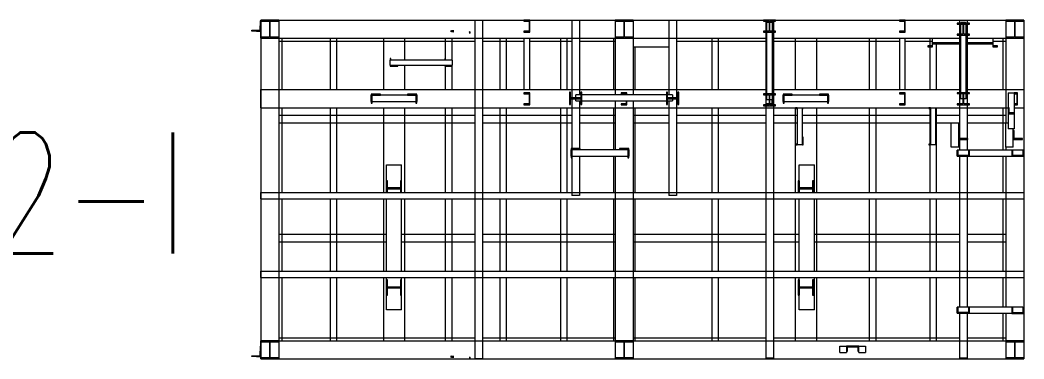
# Model space of a CAD drawing. Header units: inches. Extents: x -430764 to 256483, y 7374 to 217374.
# Drawn here: x -252881 to -244595, y 110328 to 113128 of the extents above; entities that cross this region are included whole.
import ezdxf
from ezdxf.enums import TextEntityAlignment as Align

# ---------------------------------------------------------------- set-up
doc = ezdxf.new("R2010")
doc.units = ezdxf.units.IN
doc.header["$MEASUREMENT"] = 0
doc.layers.add('CABLETRAYLAYOUT-EMBED 2_DWG$0$DwgTemplate', color=7, linetype='Continuous', lineweight=9)
doc.layers.add('Labels', color=7, linetype='Continuous', lineweight=5)
doc.styles.add('HZTXT', font='simplexs.shx', dxfattribs={"width": 0.7, "bigfont": 'hztxt.shx'})

msp = doc.modelspace()

# ---------------------------------------------------------------- linework, layer by layer
at = {"layer": 'CABLETRAYLAYOUT-EMBED 2_DWG$0$DwgTemplate', "color": 252, "linetype": 'Continuous'}
for p, q in [((-250900.16207, 113043.73909), (-250896.63418, 113122.38604)), ((-250894.8593, 113122.38179), (-250896.63418, 113122.38604)), ((-250894.8593, 113128.26394), (-250744.8593, 113128.26394)), ((-250894.8593, 113128.26394), (-250894.8593, 110328.26394)), ((-250744.8593, 113128.26392), (-250894.8593, 113128.26392)), ((-250894.8593, 113128.26392), (-250894.8593, 113118.26392)), ((-250894.8593, 112978.26392), (-250894.8593, 113128.26392)), ((-250894.8593, 113128.26392), (-246744.8593, 113128.26392)), ((-250894.8593, 113118.26392), (-250823.3593, 113118.26392)), ((-250823.3593, 113118.26392), (-250823.3593, 112988.26392)), ((-250816.3593, 112988.26392), (-250816.3593, 113118.26392)), ((-250816.3593, 113118.26392), (-250744.8593, 113118.26392)), ((-250744.8593, 113128.26394), (-250744.8593, 110328.26394)), ((-250744.8593, 113118.26392), (-250744.8593, 113128.26392)), ((-249126.3593, 113128.26392), (-249063.3593, 113128.26392)), ((-249126.3593, 113128.26392), (-249126.3593, 110328.26392)), ((-249063.3593, 113128.26392), (-249063.3593, 110328.26392)), ((-248674.7933, 113128.26392), (-248722.7933, 113128.26392)), ((-248722.7933, 113128.26392), (-248722.7933, 113119.76392)), ((-248722.7933, 113119.76392), (-248680.0933, 113119.76392)), ((-248680.0933, 113119.76392), (-248680.0933, 113036.76392)), ((-248674.7933, 113028.26392), (-248674.7933, 113128.26392)), ((-248326.3593, 113128.26392), (-248326.3593, 112484.48092)), ((-248326.3593, 113128.26392), (-248263.3593, 113128.26392)), ((-248263.3593, 113128.26392), (-248263.3593, 112509.41492)), ((-247819.8593, 113128.26392), (-247969.8593, 113128.26392)), ((-247969.8593, 113128.26392), (-247969.8593, 113118.26392)), ((-247969.8593, 113128.26392), (-247819.8593, 113128.26392)), ((-247969.8593, 113128.26392), (-247969.8593, 112509.41492)), ((-247969.8593, 113118.26392), (-247898.3593, 113118.26392)), ((-247898.3593, 113118.26392), (-247898.3593, 112988.26392)), ((-247891.3593, 113118.26392), (-247819.8593, 113118.26392)), ((-247891.3593, 112988.26392), (-247891.3593, 113118.26392)), ((-247819.8593, 113118.26392), (-247819.8593, 113128.26392)), ((-247819.8593, 113128.26392), (-247819.8593, 112509.41492)), ((-247526.3593, 113128.26392), (-247463.3593, 113128.26392)), ((-247526.3593, 113128.26392), (-247526.3593, 112509.41492)), ((-247463.3593, 113128.26392), (-247463.3593, 112484.48092)), ((-246644.8593, 113128.26392), (-246744.8593, 113128.26392)), ((-246744.8593, 113128.26392), (-246744.8593, 113120.26392)), ((-246744.8593, 113120.26392), (-246697.8593, 113120.26392)), ((-246726.3593, 113120.26392), (-246726.3593, 113036.26392)), ((-246718.8593, 113120.26392), (-246718.8593, 113119.76392)), ((-246718.8593, 113119.76392), (-246697.8593, 113119.76392)), ((-246718.8593, 113111.61392), (-246718.8593, 112469.66702)), ((-246718.8593, 113111.61392), (-246670.8593, 113111.61392)), ((-246697.8593, 113120.26392), (-246697.8593, 113036.26392)), ((-246691.8593, 113036.26392), (-246691.8593, 113120.26392)), ((-246691.8593, 113120.26392), (-246644.8593, 113120.26392)), ((-246691.8593, 113119.76392), (-246676.1593, 113119.76392)), ((-246676.1593, 113119.76392), (-246676.1593, 113111.61392)), ((-246670.8593, 113111.61392), (-246670.8593, 113120.26392)), ((-246670.8593, 112469.66702), (-246670.8593, 113111.61392)), ((-246663.3593, 113120.26392), (-246663.3593, 113036.26392)), ((-246644.8593, 113128.26392), (-244594.8593, 113128.26392)), ((-246644.8593, 113120.26392), (-246644.8593, 113128.26392)), ((-245622.7933, 113128.26392), (-245622.7933, 113119.76392)), ((-245574.7933, 113128.26392), (-245622.7933, 113128.26392)), ((-245622.7933, 113119.76392), (-245580.0933, 113119.76392)), ((-245580.0933, 113119.76392), (-245580.0933, 113036.76392)), ((-245574.7933, 113028.26392), (-245574.7933, 113128.26392)), ((-245126.3593, 113128.26392), (-245063.3593, 113128.26392)), ((-245126.3593, 113128.26392), (-245126.3593, 113103.26392)), ((-245113.9093, 113111.61392), (-245075.8093, 113111.61392)), ((-245113.9093, 113111.61392), (-245113.9093, 113103.26392)), ((-245075.8093, 113103.26392), (-245075.8093, 113111.61392)), ((-245063.3593, 113128.26392), (-245063.3593, 113103.26392)), ((-244594.8593, 113128.26392), (-244744.8593, 113128.26392)), ((-244744.8593, 113128.26392), (-244744.8593, 113118.26392)), ((-244744.8593, 113128.26392), (-244594.8593, 113128.26392)), ((-244744.8593, 113128.26392), (-244744.8593, 112278.26392)), ((-244744.8593, 113118.26392), (-244673.3593, 113118.26392)), ((-244673.3593, 113118.26392), (-244673.3593, 112988.26392)), ((-244666.3593, 113118.26392), (-244594.8593, 113118.26392)), ((-244666.3593, 112988.26392), (-244666.3593, 113118.26392)), ((-244594.8593, 113118.26392), (-244594.8593, 113128.26392)), ((-244594.8593, 113128.26392), (-244594.8593, 112978.26392)), ((-244594.8593, 113128.26392), (-244594.8593, 110328.26392)), ((-250969.51245, 113036.91436), (-250969.19889, 113043.90451)), ((-250894.8593, 113036.73548), (-250969.51245, 113036.91436)), ((-250894.8593, 113032.14154), (-250969.51245, 113036.91436)), ((-250969.19889, 113043.90451), (-250894.8593, 113043.72638)), ((-249319.51245, 113032.96074), (-249327.51565, 113032.97992)), ((-249327.06877, 113039.96974), (-249319.19889, 113039.95088)), ((-249319.19889, 113039.95088), (-249319.51245, 113032.96074)), ((-249319.51245, 113032.96074), (-249301.6981, 113031.82181)), ((-249301.68131, 113038.83093), (-249319.19889, 113039.95088)), ((-249165.71259, 113029.27511), (-249175.37901, 113029.9991)), ((-249166.1148, 113022.29015), (-249165.71259, 113029.27511)), ((-249165.71259, 113029.27511), (-249162.80594, 113029.27511)), ((-248722.7933, 113036.76392), (-248722.7933, 113028.26392)), ((-248680.0933, 113036.76392), (-248722.7933, 113036.76392)), ((-248722.7933, 113028.26392), (-248674.7933, 113028.26392)), ((-246744.8593, 113036.26392), (-246744.8593, 113028.26392)), ((-246697.8593, 113036.26392), (-246744.8593, 113036.26392)), ((-246744.8593, 113028.26392), (-246644.8593, 113028.26392)), ((-246726.3593, 113028.26392), (-246726.3593, 112519.66702)), ((-246644.8593, 113036.26392), (-246691.8593, 113036.26392)), ((-246663.3593, 113028.26392), (-246663.3593, 112519.66702)), ((-246644.8593, 113028.26392), (-246644.8593, 113036.26392)), ((-245580.0933, 113036.76392), (-245622.7933, 113036.76392)), ((-245622.7933, 113036.76392), (-245622.7933, 113028.26392)), ((-245622.7933, 113028.26392), (-245574.7933, 113028.26392)), ((-245144.8593, 113103.26392), (-245144.8593, 113095.26392)), ((-245044.8593, 113103.26392), (-245144.8593, 113103.26392)), ((-245144.8593, 113095.26392), (-245097.8593, 113095.26392)), ((-245126.3593, 113095.26392), (-245126.3593, 113011.26392)), ((-245118.8593, 113103.26392), (-245118.8593, 112478.26392)), ((-245118.8593, 113103.26392), (-245070.8593, 113103.26392)), ((-245097.8593, 113095.26392), (-245097.8593, 113011.26392)), ((-245091.8593, 113095.26392), (-245044.8593, 113095.26392)), ((-245091.8593, 113011.26392), (-245091.8593, 113095.26392)), ((-245070.8593, 112478.26392), (-245070.8593, 113103.26392)), ((-245063.3593, 113095.26392), (-245063.3593, 113011.26392)), ((-245044.8593, 113095.26392), (-245044.8593, 113103.26392)), ((-250823.3593, 112988.26392), (-250894.8593, 112988.26392)), ((-250894.8593, 112988.26392), (-250894.8593, 112978.26392)), ((-250894.8593, 112978.26392), (-250744.8593, 112978.26392)), ((-250894.8593, 112978.26392), (-246718.8593, 112978.26392)), ((-250744.8593, 112988.26392), (-250816.3593, 112988.26392)), ((-250744.8593, 112978.26392), (-250744.8593, 112988.26392)), ((-250744.8593, 112953.26392), (-249126.3593, 112953.26392)), ((-250719.8593, 112978.26392), (-250719.8593, 112553.26392)), ((-250321.3593, 112978.26392), (-250321.3593, 112553.26392)), ((-250268.3593, 112978.26392), (-250268.3593, 112553.26392)), ((-249882.3593, 112978.26392), (-249882.3593, 112553.26392)), ((-249707.3593, 112978.26392), (-249707.3593, 112797.26392)), ((-249371.3593, 112978.26392), (-249371.3593, 112809.76392)), ((-249318.3593, 112978.26392), (-249318.3593, 112797.26392)), ((-249175.37901, 113022.98402), (-249166.1148, 113022.29015)), ((-249163.3291, 113022.29015), (-249166.1148, 113022.29015)), ((-249063.3593, 112953.26392), (-248722.7933, 112953.26392)), ((-248921.3593, 112978.26392), (-248921.3593, 112553.26392)), ((-248868.3593, 112978.26392), (-248868.3593, 112553.26392)), ((-248722.7933, 112978.26392), (-248722.7933, 112553.26392)), ((-248674.7933, 112553.26392), (-248674.7933, 112978.26392)), ((-248674.7933, 112953.26392), (-248326.3593, 112953.26392)), ((-248421.3593, 112978.26392), (-248421.3593, 112553.26392)), ((-248368.3593, 112978.26392), (-248368.3593, 112553.26392)), ((-248263.3593, 112953.26392), (-247969.8593, 112953.26392)), ((-247982.3593, 112978.26392), (-247982.3593, 112553.26392)), ((-247969.8593, 112988.26392), (-247969.8593, 112978.26392)), ((-247898.3593, 112988.26392), (-247969.8593, 112988.26392)), ((-247969.8593, 112978.26392), (-247819.8593, 112978.26392)), ((-247819.8593, 112988.26392), (-247891.3593, 112988.26392)), ((-247819.8593, 112978.26392), (-247819.8593, 112988.26392)), ((-247463.3593, 112953.26392), (-246726.3593, 112953.26392)), ((-247171.3593, 112978.26392), (-247171.3593, 112553.26392)), ((-247118.3593, 112978.26392), (-247118.3593, 112553.26392)), ((-246670.8593, 112978.26392), (-245118.8593, 112978.26392)), ((-246663.3593, 112953.26392), (-245622.7933, 112953.26392)), ((-246482.3593, 112978.26392), (-246482.3593, 112553.26392)), ((-246307.3593, 112978.26392), (-246307.3593, 112553.26392)), ((-245871.3593, 112978.26392), (-245871.3593, 112553.26392)), ((-245818.3593, 112978.26392), (-245818.3593, 112553.26392)), ((-245622.7933, 112978.26392), (-245622.7933, 112553.26392)), ((-245574.7933, 112553.26392), (-245574.7933, 112978.26392)), ((-245574.7933, 112953.26392), (-245351.94518, 112953.26392)), ((-245371.3593, 112978.26392), (-245371.3593, 112915.65032)), ((-245351.94518, 112978.26392), (-245351.94518, 112915.65032)), ((-245348.77018, 112908.13192), (-245348.77018, 112978.26392)), ((-245097.8593, 113011.26392), (-245144.8593, 113011.26392)), ((-245144.8593, 113011.26392), (-245144.8593, 113003.26392)), ((-245144.8593, 113003.26392), (-245044.8593, 113003.26392)), ((-245126.3593, 113003.26392), (-245126.3593, 112528.26392)), ((-245044.8593, 113011.26392), (-245091.8593, 113011.26392)), ((-245070.8593, 112978.26392), (-244594.8593, 112978.26392)), ((-245063.3593, 113003.26392), (-245063.3593, 112528.26392)), ((-245044.8593, 113003.26392), (-245044.8593, 113011.26392)), ((-244852.55297, 112978.26392), (-244852.55297, 112908.13192)), ((-244849.37797, 112915.65032), (-244849.37797, 112978.26392)), ((-244849.37797, 112953.26392), (-244744.8593, 112953.26392)), ((-244769.8593, 112978.26392), (-244769.8593, 112553.26392)), ((-244673.3593, 112988.26392), (-244744.8593, 112988.26392)), ((-244744.8593, 112988.26392), (-244744.8593, 112978.26392)), ((-244744.8593, 112978.26392), (-244594.8593, 112978.26392)), ((-244594.8593, 112988.26392), (-244666.3593, 112988.26392)), ((-244594.8593, 112978.26392), (-244594.8593, 112988.26392)), ((-247526.3593, 112903.26392), (-247819.8593, 112903.26392)), ((-247807.3593, 112903.26392), (-247807.3593, 112553.26392)), ((-245388.90218, 112915.65032), (-245388.90218, 112908.13192)), ((-245351.94518, 112915.65032), (-245388.90218, 112915.65032)), ((-245388.90218, 112908.13192), (-245348.77018, 112908.13192)), ((-245371.3593, 112908.13192), (-245371.3593, 112553.26392)), ((-245126.3593, 112939.59992), (-245348.77018, 112939.59992)), ((-245126.3593, 112928.93192), (-245348.77018, 112928.93192)), ((-245318.3593, 112928.93192), (-245318.3593, 112553.26392)), ((-244852.55297, 112939.59992), (-245063.3593, 112939.59992)), ((-244852.55297, 112928.93192), (-245063.3593, 112928.93192)), ((-244852.55297, 112908.13192), (-244812.42097, 112908.13192)), ((-244812.42097, 112915.65032), (-244849.37797, 112915.65032)), ((-244812.42097, 112908.13192), (-244812.42097, 112915.65032)), ((-249820.3593, 112810.23546), (-249826.3593, 112810.23546)), ((-249826.3593, 112810.23546), (-249826.3593, 112797.26392)), ((-249826.3593, 112754.26392), (-249826.3593, 112797.26392)), ((-249313.3593, 112797.26392), (-249826.3593, 112797.26392)), ((-249820.3593, 112797.26392), (-249820.3593, 112810.23546)), ((-249370.3593, 112809.76392), (-249376.3593, 112809.76392)), ((-249376.3593, 112809.76392), (-249376.3593, 112797.26392)), ((-249370.3593, 112797.26392), (-249370.3593, 112809.76392)), ((-249313.3593, 112797.26392), (-249313.3593, 112754.26392)), ((-249826.3593, 112754.26392), (-249313.3593, 112754.26392)), ((-249826.3593, 112754.26392), (-249826.3593, 112747.23546)), ((-249826.3593, 112747.23546), (-249763.3593, 112747.23546)), ((-249820.3593, 112753.23546), (-249820.3593, 112754.26392)), ((-249763.3593, 112753.23546), (-249820.3593, 112753.23546)), ((-249763.3593, 112747.23546), (-249763.3593, 112753.23546)), ((-249707.3593, 112754.26392), (-249707.3593, 112553.26392)), ((-249376.3593, 112754.26392), (-249376.3593, 112746.76392)), ((-249376.3593, 112746.76392), (-249313.3593, 112746.76392)), ((-249371.3593, 112746.76392), (-249371.3593, 112553.26392)), ((-249370.3593, 112752.76392), (-249370.3593, 112754.26392)), ((-249313.3593, 112752.76392), (-249370.3593, 112752.76392)), ((-249318.3593, 112754.26392), (-249318.3593, 112752.76392)), ((-249318.3593, 112746.76392), (-249318.3593, 112553.26392)), ((-249313.3593, 112746.76392), (-249313.3593, 112752.76392)), ((-250894.8593, 112553.26392), (-246718.8593, 112553.26392)), ((-250894.8593, 112403.26392), (-250894.8593, 112553.26392)), ((-248336.8593, 112531.48092), (-248344.8593, 112531.48092)), ((-248344.8593, 112531.48092), (-248344.8593, 112431.48092)), ((-248336.8593, 112484.48092), (-248336.8593, 112531.48092)), ((-248252.8593, 112531.48092), (-248252.8593, 112484.48092)), ((-248244.8593, 112531.48092), (-248252.8593, 112531.48092)), ((-248244.8593, 112431.48092), (-248244.8593, 112531.48092)), ((-247536.8593, 112531.48092), (-247544.8593, 112531.48092)), ((-247544.8593, 112531.48092), (-247544.8593, 112431.48092)), ((-247536.8593, 112484.48092), (-247536.8593, 112531.48092)), ((-247452.8593, 112531.48092), (-247452.8593, 112484.48092)), ((-247444.8593, 112531.48092), (-247452.8593, 112531.48092)), ((-247444.8593, 112431.48092), (-247444.8593, 112531.48092)), ((-246670.8593, 112553.26392), (-245118.8593, 112553.26392)), ((-245070.8593, 112553.26392), (-244594.8593, 112553.26392)), ((-244594.8593, 112553.26392), (-244594.8593, 112403.26392)), ((-249982.3593, 112515.76392), (-249982.3593, 112440.76392)), ((-249907.3593, 112515.76392), (-249982.3593, 112515.76392)), ((-249607.3593, 112507.26392), (-249982.3593, 112507.26392)), ((-249982.3593, 112454.26392), (-249982.3593, 112507.26392)), ((-249982.3593, 112454.26392), (-249607.3593, 112454.26392)), ((-249974.3593, 112507.76392), (-249907.3593, 112507.76392)), ((-249974.3593, 112440.76392), (-249974.3593, 112507.76392)), ((-249907.3593, 112507.76392), (-249907.3593, 112515.76392)), ((-249682.3593, 112515.76392), (-249682.3593, 112507.76392)), ((-249607.3593, 112515.76392), (-249682.3593, 112515.76392)), ((-249682.3593, 112507.76392), (-249615.3593, 112507.76392)), ((-249615.3593, 112507.76392), (-249615.3593, 112440.76392)), ((-249607.3593, 112440.76392), (-249607.3593, 112515.76392)), ((-249607.3593, 112507.26392), (-249607.3593, 112454.26392)), ((-248722.7933, 112527.46392), (-248722.7933, 112518.96392)), ((-248674.7933, 112527.46392), (-248722.7933, 112527.46392)), ((-248722.7933, 112518.96392), (-248680.0933, 112518.96392)), ((-248680.0933, 112518.96392), (-248680.0933, 112435.96392)), ((-248674.7933, 112427.46392), (-248674.7933, 112527.46392)), ((-248252.8593, 112484.48092), (-248336.8593, 112484.48092)), ((-248336.8593, 112431.48092), (-248336.8593, 112478.48092)), ((-248336.8593, 112478.48092), (-248252.8593, 112478.48092)), ((-248326.3593, 112478.48092), (-248326.3593, 112065.76392)), ((-247494.8593, 112509.41492), (-248294.8593, 112509.41492)), ((-248294.8593, 112461.41492), (-248294.8593, 112509.41492)), ((-248294.8593, 112461.41492), (-247494.8593, 112461.41492)), ((-248263.3593, 112461.41492), (-248263.3593, 112065.76392)), ((-248252.8593, 112478.48092), (-248252.8593, 112431.48092)), ((-247969.8593, 112461.41492), (-247969.8593, 112057.26392)), ((-247872.5483, 112527.46392), (-247920.5483, 112527.46392)), ((-247920.5483, 112527.46392), (-247920.5483, 112518.96392)), ((-247920.5483, 112518.96392), (-247877.8483, 112518.96392)), ((-247877.8483, 112518.96392), (-247877.8483, 112509.41492)), ((-247877.8483, 112461.41492), (-247877.8483, 112435.96392)), ((-247872.5483, 112509.41492), (-247872.5483, 112527.46392)), ((-247872.5483, 112427.46392), (-247872.5483, 112461.41492)), ((-247819.8593, 112461.41492), (-247819.8593, 110328.26392)), ((-247452.8593, 112484.48092), (-247536.8593, 112484.48092)), ((-247536.8593, 112478.48092), (-247452.8593, 112478.48092)), ((-247536.8593, 112431.48092), (-247536.8593, 112478.48092)), ((-247526.3593, 112461.41492), (-247526.3593, 111678.26392)), ((-247494.8593, 112509.41492), (-247494.8593, 112461.41492)), ((-247463.3593, 112478.48092), (-247463.3593, 111678.26392)), ((-247452.8593, 112478.48092), (-247452.8593, 112431.48092)), ((-246644.8593, 112519.66702), (-246744.8593, 112519.66702)), ((-246744.8593, 112519.66702), (-246744.8593, 112511.66702)), ((-246744.8593, 112511.66702), (-246697.8593, 112511.66702)), ((-246726.3593, 112511.66702), (-246726.3593, 112427.66702)), ((-246670.8593, 112469.66702), (-246718.8593, 112469.66702)), ((-246697.8593, 112511.66702), (-246697.8593, 112427.66702)), ((-246691.8593, 112511.66702), (-246644.8593, 112511.66702)), ((-246691.8593, 112427.66702), (-246691.8593, 112511.66702)), ((-246676.1593, 112469.66702), (-246676.1593, 112435.96392)), ((-246670.8593, 112427.66702), (-246670.8593, 112469.66702)), ((-246663.3593, 112511.66702), (-246663.3593, 112427.66702)), ((-246644.8593, 112511.66702), (-246644.8593, 112519.66702)), ((-246582.3593, 112515.76392), (-246582.3593, 112440.76392)), ((-246507.3593, 112515.76392), (-246582.3593, 112515.76392)), ((-246582.3593, 112454.26392), (-246582.3593, 112507.26392)), ((-246207.3593, 112507.26392), (-246582.3593, 112507.26392)), ((-246582.3593, 112454.26392), (-246207.3593, 112454.26392)), ((-246574.3593, 112440.76392), (-246574.3593, 112507.76392)), ((-246574.3593, 112507.76392), (-246507.3593, 112507.76392)), ((-246507.3593, 112507.76392), (-246507.3593, 112515.76392)), ((-246282.3593, 112515.76392), (-246282.3593, 112507.76392)), ((-246207.3593, 112515.76392), (-246282.3593, 112515.76392)), ((-246282.3593, 112507.76392), (-246215.3593, 112507.76392)), ((-246215.3593, 112507.76392), (-246215.3593, 112440.76392)), ((-246207.3593, 112440.76392), (-246207.3593, 112515.76392)), ((-246207.3593, 112507.26392), (-246207.3593, 112454.26392)), ((-245622.7933, 112528.26392), (-245622.7933, 112519.76392)), ((-245574.7933, 112528.26392), (-245622.7933, 112528.26392)), ((-245622.7933, 112519.76392), (-245580.0933, 112519.76392)), ((-245580.0933, 112519.76392), (-245580.0933, 112436.76392)), ((-245574.7933, 112428.26392), (-245574.7933, 112528.26392)), ((-245044.8593, 112528.26392), (-245144.8593, 112528.26392)), ((-245144.8593, 112528.26392), (-245144.8593, 112520.26392)), ((-245144.8593, 112520.26392), (-245097.8593, 112520.26392)), ((-245126.3593, 112520.26392), (-245126.3593, 112436.26392)), ((-245070.8593, 112478.26392), (-245118.8593, 112478.26392)), ((-245097.8593, 112520.26392), (-245097.8593, 112436.26392)), ((-245091.8593, 112520.26392), (-245044.8593, 112520.26392)), ((-245091.8593, 112436.26392), (-245091.8593, 112520.26392)), ((-245063.3593, 112520.26392), (-245063.3593, 112436.26392)), ((-245044.8593, 112520.26392), (-245044.8593, 112528.26392)), ((-244725.0218, 112528.26392), (-244725.0218, 112228.26392)), ((-244725.0218, 112528.26392), (-244674.2218, 112528.26392)), ((-244674.2218, 112528.26392), (-244674.2218, 112228.26392)), ((-244647.5483, 112527.46392), (-244674.2218, 112527.46392)), ((-244674.2218, 112518.96392), (-244652.8483, 112518.96392)), ((-244652.8483, 112518.96392), (-244652.8483, 112435.96392)), ((-244647.5483, 112427.46392), (-244647.5483, 112527.46392)), ((-250894.8593, 112403.26392), (-244725.05014, 112403.26392)), ((-250719.8593, 112403.26392), (-250719.8593, 111704.76392)), ((-250321.3593, 112403.26392), (-250321.3593, 111704.76392)), ((-250268.3593, 112403.26392), (-250268.3593, 111704.76392)), ((-249982.3593, 112440.76392), (-249974.3593, 112440.76392)), ((-249882.3593, 112403.26392), (-249882.3593, 111704.76392)), ((-249707.3593, 112403.26392), (-249707.3593, 111704.76392)), ((-249615.3593, 112440.76392), (-249607.3593, 112440.76392)), ((-249371.3593, 112403.26392), (-249371.3593, 111704.76392)), ((-249318.3593, 112403.26392), (-249318.3593, 111704.76392)), ((-248921.3593, 112403.26392), (-248921.3593, 111704.76392)), ((-248868.3593, 112403.26392), (-248868.3593, 111704.76392)), ((-248722.7933, 112435.96392), (-248722.7933, 112427.46392)), ((-248680.0933, 112435.96392), (-248722.7933, 112435.96392)), ((-248722.7933, 112427.46392), (-248674.7933, 112427.46392)), ((-248421.3593, 112403.26392), (-248421.3593, 111704.76392)), ((-248368.3593, 112403.26392), (-248368.3593, 111704.76392)), ((-248344.8593, 112431.48092), (-248336.8593, 112431.48092)), ((-248252.8593, 112431.48092), (-248244.8593, 112431.48092)), ((-247982.3593, 112403.26392), (-247982.3593, 112057.26392)), ((-247877.8483, 112435.96392), (-247920.5483, 112435.96392)), ((-247920.5483, 112435.96392), (-247920.5483, 112427.46392)), ((-247920.5483, 112427.46392), (-247872.5483, 112427.46392)), ((-247807.3593, 112403.26392), (-247807.3593, 111704.76392)), ((-247544.8593, 112431.48092), (-247536.8593, 112431.48092)), ((-247452.8593, 112431.48092), (-247444.8593, 112431.48092)), ((-247171.3593, 112403.26392), (-247171.3593, 111704.76392)), ((-247118.3593, 112403.26392), (-247118.3593, 111704.76392)), ((-246697.8593, 112427.66702), (-246744.8593, 112427.66702)), ((-246744.8593, 112427.66702), (-246744.8593, 112419.66702)), ((-246744.8593, 112419.66702), (-246644.8593, 112419.66702)), ((-246726.3593, 112419.66702), (-246726.3593, 110334.74238)), ((-246718.8593, 112435.96392), (-246718.8593, 112427.66702)), ((-246697.8593, 112435.96392), (-246718.8593, 112435.96392)), ((-246676.1593, 112435.96392), (-246691.8593, 112435.96392)), ((-246644.8593, 112427.66702), (-246691.8593, 112427.66702)), ((-246663.3593, 112419.66702), (-246663.3593, 110334.74238)), ((-246644.8593, 112419.66702), (-246644.8593, 112427.66702)), ((-246582.3593, 112440.76392), (-246574.3593, 112440.76392)), ((-246482.3593, 112403.26392), (-246482.3593, 111704.76392)), ((-246479.33084, 112402.76392), (-246479.33084, 112396.76392)), ((-246466.83084, 112402.76392), (-246479.33084, 112402.76392)), ((-246479.33084, 112396.76392), (-246466.83084, 112396.76392)), ((-246466.83084, 112403.26392), (-246466.83084, 112096.76392)), ((-246423.83084, 112096.76392), (-246423.83084, 112403.26392)), ((-246422.33084, 112402.76392), (-246423.83084, 112402.76392)), ((-246423.83084, 112396.76392), (-246416.33084, 112396.76392)), ((-246422.33084, 112403.26392), (-246422.33084, 112402.76392)), ((-246416.33084, 112396.76392), (-246416.33084, 112403.26392)), ((-246307.3593, 112403.26392), (-246307.3593, 111704.76392)), ((-246215.3593, 112440.76392), (-246207.3593, 112440.76392)), ((-245871.3593, 112403.26392), (-245871.3593, 111704.76392)), ((-245818.3593, 112403.26392), (-245818.3593, 111704.76392)), ((-245622.7933, 112436.76392), (-245622.7933, 112428.26392)), ((-245580.0933, 112436.76392), (-245622.7933, 112436.76392)), ((-245622.7933, 112428.26392), (-245574.7933, 112428.26392)), ((-245366.3593, 112402.76392), (-245378.8593, 112402.76392)), ((-245378.8593, 112402.76392), (-245378.8593, 112396.76392)), ((-245378.8593, 112396.76392), (-245366.3593, 112396.76392)), ((-245371.3593, 112403.26392), (-245371.3593, 112402.76392)), ((-245371.3593, 112396.76392), (-245371.3593, 112102.76392)), ((-245366.3593, 112403.26392), (-245366.3593, 112096.76392)), ((-245323.3593, 112096.76392), (-245323.3593, 112403.26392)), ((-245321.8593, 112402.76392), (-245323.3593, 112402.76392)), ((-245323.3593, 112396.76392), (-245315.8593, 112396.76392)), ((-245321.8593, 112403.26392), (-245321.8593, 112402.76392)), ((-245318.3593, 112396.76392), (-245318.3593, 112159.76392)), ((-245315.8593, 112396.76392), (-245315.8593, 112403.26392)), ((-245097.8593, 112436.26392), (-245144.8593, 112436.26392)), ((-245144.8593, 112436.26392), (-245144.8593, 112428.26392)), ((-245144.8593, 112428.26392), (-245044.8593, 112428.26392)), ((-245126.3593, 112428.26392), (-245126.3593, 112215.76392)), ((-245044.8593, 112436.26392), (-245091.8593, 112436.26392)), ((-245063.3593, 112428.26392), (-245063.3593, 112148.76392)), ((-245044.8593, 112428.26392), (-245044.8593, 112436.26392)), ((-244769.8593, 112403.26392), (-244769.8593, 112052.26392)), ((-244725.05014, 112403.66392), (-244725.05014, 112352.86392)), ((-244715.52514, 112403.66392), (-244725.05014, 112403.66392)), ((-244715.52514, 112362.38892), (-244715.52514, 112403.66392)), ((-244652.8483, 112435.96392), (-244674.2218, 112435.96392)), ((-244674.2218, 112427.46392), (-244647.5483, 112427.46392)), ((-244674.2218, 112403.26392), (-244594.8593, 112403.26392)), ((-250744.8593, 112342.17724), (-249126.3593, 112342.17724)), ((-249063.3593, 112342.17724), (-248326.3593, 112342.17724)), ((-248263.3593, 112342.17724), (-247969.8593, 112342.17724)), ((-247819.8593, 112342.17724), (-247526.3593, 112342.17724)), ((-247463.3593, 112342.17724), (-246726.3593, 112342.17724)), ((-246663.3593, 112342.17724), (-246466.83084, 112342.17724)), ((-246423.83084, 112342.17724), (-245366.3593, 112342.17724)), ((-245323.3593, 112342.17724), (-245126.3593, 112342.17724)), ((-245063.3593, 112342.17724), (-244744.8593, 112342.17724)), ((-244725.05014, 112352.86392), (-244674.25014, 112352.86392)), ((-244674.25014, 112362.38892), (-244715.52514, 112362.38892)), ((-244674.25014, 112352.86392), (-244674.25014, 112362.38892)), ((-250744.8593, 112279.17724), (-249126.3593, 112279.17724)), ((-249063.3593, 112279.17724), (-248326.3593, 112279.17724)), ((-248263.3593, 112279.17724), (-247969.8593, 112279.17724)), ((-247819.8593, 112279.17724), (-247526.3593, 112279.17724)), ((-247463.3593, 112279.17724), (-246726.3593, 112279.17724)), ((-246663.3593, 112279.17724), (-246466.83084, 112279.17724)), ((-246423.83084, 112279.17724), (-245366.3593, 112279.17724)), ((-245323.3593, 112279.17724), (-245126.3593, 112279.17724)), ((-245195.3593, 112078.29492), (-245195.3593, 112278.26392)), ((-245195.3593, 112278.26392), (-245132.3593, 112278.26392)), ((-245132.3593, 112078.29492), (-245132.3593, 112278.26392)), ((-245132.3593, 112215.76392), (-245132.3593, 112140.76392)), ((-245124.3593, 112215.76392), (-245132.3593, 112215.76392)), ((-245124.3593, 112148.76392), (-245124.3593, 112215.76392)), ((-245063.3593, 112279.17724), (-244744.8593, 112279.17724)), ((-244745.3593, 112278.26392), (-244725.0218, 112278.26392)), ((-244745.3593, 112078.29492), (-244745.3593, 112278.26392)), ((-244674.2218, 112228.26392), (-244725.0218, 112228.26392)), ((-244682.3593, 112078.29492), (-244682.3593, 112228.26392)), ((-244674.3593, 112215.76392), (-244682.3593, 112215.76392)), ((-244682.3593, 112215.76392), (-244682.3593, 112140.76392)), ((-244674.3593, 112148.76392), (-244674.3593, 112215.76392)), ((-246416.80237, 112159.76392), (-246422.80237, 112159.76392)), ((-246422.80237, 112159.76392), (-246422.80237, 112102.76392)), ((-246416.80237, 112096.76392), (-246416.80237, 112159.76392)), ((-245322.33084, 112159.76392), (-245322.33084, 112102.76392)), ((-245316.33084, 112159.76392), (-245322.33084, 112159.76392)), ((-245316.33084, 112096.76392), (-245316.33084, 112159.76392)), ((-245132.3593, 112140.76392), (-245057.3593, 112140.76392)), ((-245126.3593, 112140.76392), (-245126.3593, 112052.26392)), ((-245057.3593, 112148.76392), (-245124.3593, 112148.76392)), ((-245063.3593, 112140.76392), (-245063.3593, 112052.26392)), ((-245057.3593, 112140.76392), (-245057.3593, 112148.76392)), ((-244682.3593, 112140.76392), (-244607.3593, 112140.76392)), ((-244607.3593, 112148.76392), (-244674.3593, 112148.76392)), ((-244607.3593, 112140.76392), (-244607.3593, 112148.76392)), ((-248332.3593, 112065.76392), (-248332.3593, 111990.76392)), ((-248257.3593, 112065.76392), (-248332.3593, 112065.76392)), ((-248332.3593, 112004.26392), (-248332.3593, 112057.26392)), ((-247857.3593, 112057.26392), (-248332.3593, 112057.26392)), ((-248324.3593, 112057.76392), (-248257.3593, 112057.76392)), ((-248324.3593, 111990.76392), (-248324.3593, 112057.76392)), ((-248263.3593, 112057.76392), (-248263.3593, 112057.26392)), ((-248257.3593, 112057.76392), (-248257.3593, 112065.76392)), ((-247857.3593, 112065.76392), (-247932.3593, 112065.76392)), ((-247932.3593, 112065.76392), (-247932.3593, 112057.76392)), ((-247932.3593, 112057.76392), (-247865.3593, 112057.76392)), ((-247865.3593, 112057.76392), (-247865.3593, 111990.76392)), ((-247857.3593, 111990.76392), (-247857.3593, 112065.76392)), ((-247857.3593, 112057.26392), (-247857.3593, 112004.26392)), ((-246479.80237, 112102.76392), (-246479.80237, 112096.76392)), ((-246466.83084, 112102.76392), (-246479.80237, 112102.76392)), ((-246479.80237, 112096.76392), (-246466.83084, 112096.76392)), ((-246423.83084, 112096.76392), (-246466.83084, 112096.76392)), ((-246422.80237, 112102.76392), (-246423.83084, 112102.76392)), ((-246423.83084, 112096.76392), (-246416.80237, 112096.76392)), ((-245366.3593, 112102.76392), (-245379.33084, 112102.76392)), ((-245379.33084, 112102.76392), (-245379.33084, 112096.76392)), ((-245379.33084, 112096.76392), (-245366.3593, 112096.76392)), ((-245371.3593, 112096.76392), (-245371.3593, 111704.76392)), ((-245323.3593, 112096.76392), (-245366.3593, 112096.76392)), ((-245322.33084, 112102.76392), (-245323.3593, 112102.76392)), ((-245323.3593, 112096.76392), (-245316.33084, 112096.76392)), ((-245318.3593, 112096.76392), (-245318.3593, 111704.76392)), ((-245132.3593, 112078.29492), (-245195.3593, 112078.29492)), ((-245144.8593, 112004.26392), (-245144.8593, 112052.26392)), ((-244603.38764, 112052.26392), (-245144.8593, 112052.26392)), ((-245144.8593, 112052.26392), (-245144.8593, 112004.26392)), ((-245136.3593, 112052.26392), (-245144.8593, 112052.26392)), ((-245136.3593, 112009.56392), (-245136.3593, 112052.26392)), ((-245044.8593, 112052.26392), (-245053.3593, 112052.26392)), ((-245053.3593, 112052.26392), (-245053.3593, 112009.56392)), ((-245044.8593, 112004.26392), (-245044.8593, 112052.26392)), ((-244682.3593, 112078.29492), (-244745.3593, 112078.29492)), ((-244744.8593, 112078.29492), (-244744.8593, 112052.26392)), ((-244686.38764, 112052.26392), (-244694.88764, 112052.26392)), ((-244694.88764, 112052.26392), (-244694.88764, 112004.26392)), ((-244686.38764, 112009.56392), (-244686.38764, 112052.26392)), ((-244603.38764, 112052.26392), (-244603.38764, 112009.56392)), ((-244594.88764, 112052.26392), (-244603.38764, 112052.26392)), ((-244603.38764, 112052.26392), (-244603.38764, 112004.26392)), ((-244594.88764, 112004.26392), (-244594.88764, 112052.26392)), ((-248332.3593, 112004.26392), (-247857.3593, 112004.26392)), ((-248332.3593, 111990.76392), (-248324.3593, 111990.76392)), ((-248326.3593, 111990.76392), (-248326.3593, 111678.26392)), ((-248263.3593, 112004.26392), (-248263.3593, 111678.26392)), ((-247982.3593, 112004.26392), (-247982.3593, 111704.76392)), ((-247969.8593, 112004.26392), (-247969.8593, 110328.26392)), ((-247865.3593, 111990.76392), (-247857.3593, 111990.76392)), ((-245144.8593, 112004.26392), (-244603.38764, 112004.26392)), ((-245144.8593, 112004.26392), (-245044.8593, 112004.26392)), ((-245053.3593, 112009.56392), (-245136.3593, 112009.56392)), ((-245126.3593, 112004.26392), (-245126.3593, 110755.81609)), ((-245063.3593, 112004.26392), (-245063.3593, 110755.81609)), ((-244769.8593, 112004.26392), (-244769.8593, 111704.76392)), ((-244744.8593, 112004.26392), (-244744.8593, 110755.81609)), ((-244694.88764, 112004.26392), (-244594.88764, 112004.26392)), ((-244603.38764, 112009.56392), (-244686.38764, 112009.56392)), ((-249857.3593, 111932.97565), (-249732.3593, 111932.97565)), ((-249857.3593, 111704.76392), (-249857.3593, 111932.97565)), ((-249732.3593, 111704.76392), (-249732.3593, 111932.97565)), ((-246449.3593, 111932.97565), (-246324.3593, 111932.97565)), ((-246449.3593, 111704.76392), (-246449.3593, 111932.97565)), ((-246324.3593, 111704.76392), (-246324.3593, 111932.97565)), ((-249848.3593, 111800.76392), (-249857.3593, 111800.76392)), ((-249857.3593, 111800.76392), (-249857.3593, 111704.76392)), ((-249848.3593, 111741.51392), (-249848.3593, 111800.76392)), ((-249732.3593, 111800.76392), (-249741.3593, 111800.76392)), ((-249741.3593, 111800.76392), (-249741.3593, 111741.51392)), ((-249732.3593, 111704.76392), (-249732.3593, 111800.76392)), ((-246457.3593, 111800.76392), (-246457.3593, 111704.76392)), ((-246448.3593, 111800.76392), (-246457.3593, 111800.76392)), ((-246448.3593, 111741.51392), (-246448.3593, 111800.76392)), ((-246341.3593, 111800.76392), (-246341.3593, 111741.51392)), ((-246332.3593, 111800.76392), (-246341.3593, 111800.76392)), ((-246332.3593, 111704.76392), (-246332.3593, 111800.76392)), ((-250894.8593, 111704.76392), (-244594.8593, 111704.76392)), ((-250894.8593, 111651.76392), (-250894.8593, 111704.76392)), ((-249741.3593, 111741.51392), (-249848.3593, 111741.51392)), ((-249848.3593, 111704.76392), (-249848.3593, 111735.01392)), ((-249848.3593, 111735.01392), (-249741.3593, 111735.01392)), ((-249741.3593, 111735.01392), (-249741.3593, 111704.76392)), ((-246341.3593, 111741.51392), (-246448.3593, 111741.51392)), ((-246448.3593, 111704.76392), (-246448.3593, 111735.01392)), ((-246448.3593, 111735.01392), (-246341.3593, 111735.01392)), ((-246341.3593, 111735.01392), (-246341.3593, 111704.76392)), ((-244594.8593, 111704.76392), (-244594.8593, 111651.76392)), ((-250894.8593, 111651.76392), (-244594.8593, 111651.76392)), ((-250719.8593, 111651.76392), (-250719.8593, 111054.76392)), ((-250321.3593, 111651.76392), (-250321.3593, 111054.76392)), ((-250268.3593, 111651.76392), (-250268.3593, 111054.76392)), ((-249882.3593, 111651.76392), (-249882.3593, 111054.76392)), ((-249857.3593, 111054.76392), (-249857.3593, 111651.76392)), ((-249732.3593, 111054.76392), (-249732.3593, 111651.76392)), ((-249707.3593, 111651.76392), (-249707.3593, 111054.76392)), ((-249371.3593, 111651.76392), (-249371.3593, 111054.76392)), ((-249318.3593, 111651.76392), (-249318.3593, 111054.76392)), ((-248921.3593, 111651.76392), (-248921.3593, 111054.76392)), ((-248868.3593, 111651.76392), (-248868.3593, 111054.76392)), ((-248421.3593, 111651.76392), (-248421.3593, 111054.76392)), ((-248368.3593, 111651.76392), (-248368.3593, 111054.76392)), ((-248263.3593, 111678.26392), (-248326.3593, 111678.26392)), ((-247982.3593, 111651.76392), (-247982.3593, 111054.76392)), ((-247807.3593, 111651.76392), (-247807.3593, 111054.76392)), ((-247463.3593, 111678.26392), (-247526.3593, 111678.26392)), ((-247171.3593, 111651.76392), (-247171.3593, 111054.76392)), ((-247118.3593, 111651.76392), (-247118.3593, 111054.76392)), ((-246482.3593, 111651.76392), (-246482.3593, 111054.76392)), ((-246449.3593, 111054.76392), (-246449.3593, 111651.76392)), ((-246324.3593, 111054.76392), (-246324.3593, 111651.76392)), ((-246307.3593, 111651.76392), (-246307.3593, 111054.76392)), ((-245871.3593, 111651.76392), (-245871.3593, 111054.76392)), ((-245818.3593, 111651.76392), (-245818.3593, 111054.76392)), ((-245371.3593, 111651.76392), (-245371.3593, 111054.76392)), ((-245318.3593, 111651.76392), (-245318.3593, 111054.76392)), ((-244769.8593, 111651.76392), (-244769.8593, 111054.76392)), ((-250744.8593, 111359.76392), (-249857.3593, 111359.76392)), ((-250744.8593, 111296.76392), (-249857.3593, 111296.76392)), ((-249732.3593, 111359.76392), (-249126.3593, 111359.76392)), ((-249732.3593, 111296.76392), (-249126.3593, 111296.76392)), ((-249063.3593, 111359.76392), (-247969.8593, 111359.76392)), ((-249063.3593, 111296.76392), (-247969.8593, 111296.76392)), ((-247819.8593, 111359.76392), (-246726.3593, 111359.76392)), ((-247819.8593, 111296.76392), (-246726.3593, 111296.76392)), ((-246663.3593, 111359.76392), (-246449.3593, 111359.76392)), ((-246663.3593, 111296.76392), (-246449.3593, 111296.76392)), ((-246324.3593, 111359.76392), (-245126.3593, 111359.76392)), ((-246324.3593, 111296.76392), (-245126.3593, 111296.76392)), ((-245063.3593, 111359.76392), (-244744.8593, 111359.76392)), ((-245063.3593, 111296.76392), (-244744.8593, 111296.76392)), ((-250894.8593, 111001.76392), (-250894.8593, 111054.76392)), ((-250894.8593, 111054.76392), (-244594.8593, 111054.76392)), ((-244594.8593, 111054.76392), (-244594.8593, 111001.76392)), ((-250894.8593, 111001.76392), (-244594.8593, 111001.76392)), ((-250719.8593, 111001.76392), (-250719.8593, 110478.26392)), ((-250321.3593, 111001.76392), (-250321.3593, 110478.26392)), ((-250268.3593, 111001.76392), (-250268.3593, 110478.26392)), ((-249882.3593, 111001.76392), (-249882.3593, 110478.26392)), ((-249857.3593, 110732.97565), (-249857.3593, 111001.76392)), ((-249848.3593, 110980.76392), (-249857.3593, 110980.76392)), ((-249857.3593, 110980.76392), (-249857.3593, 110855.76392)), ((-249848.3593, 110921.51392), (-249848.3593, 110980.76392)), ((-249741.3593, 110980.76392), (-249741.3593, 110921.51392)), ((-249732.3593, 110980.76392), (-249741.3593, 110980.76392)), ((-249732.3593, 110732.97565), (-249732.3593, 111001.76392)), ((-249732.3593, 110855.76392), (-249732.3593, 110980.76392)), ((-249707.3593, 111001.76392), (-249707.3593, 110478.26392)), ((-249371.3593, 111001.76392), (-249371.3593, 110478.26392)), ((-249318.3593, 111001.76392), (-249318.3593, 110478.26392)), ((-248921.3593, 111001.76392), (-248921.3593, 110478.26392)), ((-248868.3593, 111001.76392), (-248868.3593, 110478.26392)), ((-248421.3593, 111001.76392), (-248421.3593, 110478.26392)), ((-248368.3593, 111001.76392), (-248368.3593, 110478.26392)), ((-247982.3593, 111001.76392), (-247982.3593, 110478.26392)), ((-247807.3593, 111001.76392), (-247807.3593, 110478.26392)), ((-247171.3593, 111001.76392), (-247171.3593, 110478.26392)), ((-247118.3593, 111001.76392), (-247118.3593, 110478.26392)), ((-246482.3593, 111001.76392), (-246482.3593, 110478.26392)), ((-246448.3593, 110980.76392), (-246457.3593, 110980.76392)), ((-246457.3593, 110980.76392), (-246457.3593, 110855.76392)), ((-246449.3593, 110732.97565), (-246449.3593, 111001.76392)), ((-246448.3593, 110921.51392), (-246448.3593, 110980.76392)), ((-246341.3593, 110980.76392), (-246341.3593, 110921.51392)), ((-246332.3593, 110980.76392), (-246341.3593, 110980.76392)), ((-246332.3593, 110855.76392), (-246332.3593, 110980.76392)), ((-246324.3593, 110732.97565), (-246324.3593, 111001.76392)), ((-246307.3593, 111001.76392), (-246307.3593, 110478.26392)), ((-245871.3593, 111001.76392), (-245871.3593, 110478.26392)), ((-245818.3593, 111001.76392), (-245818.3593, 110478.26392)), ((-245371.3593, 111001.76392), (-245371.3593, 110478.26392)), ((-245318.3593, 111001.76392), (-245318.3593, 110478.26392)), ((-244769.8593, 111001.76392), (-244769.8593, 110755.81609)), ((-249741.3593, 110921.51392), (-249848.3593, 110921.51392)), ((-249848.3593, 110855.76392), (-249848.3593, 110915.01392)), ((-249848.3593, 110915.01392), (-249741.3593, 110915.01392)), ((-249741.3593, 110915.01392), (-249741.3593, 110855.76392)), ((-246341.3593, 110921.51392), (-246448.3593, 110921.51392)), ((-246448.3593, 110855.76392), (-246448.3593, 110915.01392)), ((-246448.3593, 110915.01392), (-246341.3593, 110915.01392)), ((-246341.3593, 110915.01392), (-246341.3593, 110855.76392)), ((-249857.3593, 110855.76392), (-249848.3593, 110855.76392)), ((-249741.3593, 110855.76392), (-249732.3593, 110855.76392)), ((-246457.3593, 110855.76392), (-246448.3593, 110855.76392)), ((-246341.3593, 110855.76392), (-246332.3593, 110855.76392)), ((-249732.3593, 110732.97565), (-249857.3593, 110732.97565)), ((-246324.3593, 110732.97565), (-246449.3593, 110732.97565)), ((-244603.38764, 110755.81609), (-245144.8593, 110755.81609)), ((-245144.8593, 110707.81609), (-245144.8593, 110755.81609)), ((-245136.3593, 110755.81609), (-245144.8593, 110755.81609)), ((-245144.8593, 110755.81609), (-245144.8593, 110707.81609)), ((-245136.3593, 110713.11609), (-245136.3593, 110755.81609)), ((-245053.3593, 110713.11609), (-245136.3593, 110713.11609)), ((-245044.8593, 110755.81609), (-245053.3593, 110755.81609)), ((-245053.3593, 110755.81609), (-245053.3593, 110713.11609)), ((-245044.8593, 110707.81609), (-245044.8593, 110755.81609)), ((-244694.88764, 110752.26392), (-244694.88764, 110704.26392)), ((-244686.38764, 110752.26392), (-244694.88764, 110752.26392)), ((-244686.38764, 110709.56392), (-244686.38764, 110752.26392)), ((-244603.38764, 110709.56392), (-244686.38764, 110709.56392)), ((-244603.38764, 110755.81609), (-244603.38764, 110707.81609)), ((-244603.38764, 110752.26392), (-244603.38764, 110709.56392)), ((-244594.88764, 110752.26392), (-244603.38764, 110752.26392)), ((-244594.88764, 110704.26392), (-244594.88764, 110752.26392)), ((-245144.8593, 110707.81609), (-244603.38764, 110707.81609)), ((-245144.8593, 110707.81609), (-245044.8593, 110707.81609)), ((-245126.3593, 110707.81609), (-245126.3593, 110334.74238)), ((-245063.3593, 110707.81609), (-245063.3593, 110334.74238)), ((-244769.8593, 110707.81609), (-244769.8593, 110478.26392)), ((-244744.8593, 110707.81609), (-244744.8593, 110328.26392)), ((-244694.88764, 110704.26392), (-244594.88764, 110704.26392)), ((-250894.8593, 110328.26392), (-250894.8593, 110478.26392)), ((-250894.8593, 110478.26392), (-244594.8593, 110478.26392)), ((-250894.8593, 110478.26392), (-250894.8593, 110468.26392)), ((-250744.8593, 110478.26392), (-250894.8593, 110478.26392)), ((-250894.8593, 110468.26392), (-250823.3593, 110468.26392)), ((-250823.3593, 110468.26392), (-250823.3593, 110338.26392)), ((-250816.3593, 110468.26392), (-250744.8593, 110468.26392)), ((-250816.3593, 110338.26392), (-250816.3593, 110468.26392)), ((-250744.8593, 110503.25424), (-249126.3593, 110503.25424)), ((-250744.8593, 110468.26392), (-250744.8593, 110478.26392)), ((-249063.3593, 110503.25424), (-247969.8593, 110503.25424)), ((-247819.8593, 110478.26392), (-247969.8593, 110478.26392)), ((-247969.8593, 110478.26392), (-247969.8593, 110468.26392)), ((-247969.8593, 110468.26392), (-247898.3593, 110468.26392)), ((-247898.3593, 110468.26392), (-247898.3593, 110338.26392)), ((-247891.3593, 110338.26392), (-247891.3593, 110468.26392)), ((-247891.3593, 110468.26392), (-247819.8593, 110468.26392)), ((-247819.8593, 110503.25424), (-246726.3593, 110503.25424)), ((-247819.8593, 110468.26392), (-247819.8593, 110478.26392)), ((-246663.3593, 110503.25424), (-245126.3593, 110503.25424)), ((-245063.3593, 110503.25424), (-244744.8593, 110503.25424)), ((-244594.8593, 110478.26392), (-244744.8593, 110478.26392)), ((-244744.8593, 110478.26392), (-244744.8593, 110468.26392)), ((-244744.8593, 110468.26392), (-244673.3593, 110468.26392)), ((-244673.3593, 110468.26392), (-244673.3593, 110338.26392)), ((-244666.3593, 110468.26392), (-244594.8593, 110468.26392)), ((-244666.3593, 110338.26392), (-244666.3593, 110468.26392)), ((-244594.8593, 110478.26392), (-244594.8593, 110328.26392)), ((-244594.8593, 110468.26392), (-244594.8593, 110478.26392)), ((-250900.16207, 110354.00925), (-250896.63418, 110432.6562)), ((-250894.8593, 110432.65195), (-250896.63418, 110432.6562)), ((-246114.14454, 110382.65647), (-246114.14454, 110433.45647)), ((-246114.14454, 110433.45647), (-246058.81998, 110433.45647)), ((-246114.14454, 110382.65647), (-246058.81998, 110382.65647)), ((-246058.81998, 110433.45647), (-246058.81998, 110382.65647)), ((-246058.81998, 110432.72247), (-246058.81998, 110392.59047)), ((-245957.21998, 110432.72247), (-246058.81998, 110432.72247)), ((-246058.81998, 110392.59047), (-246051.30158, 110392.59047)), ((-246051.30158, 110392.59047), (-246051.30158, 110429.54747)), ((-246051.30158, 110429.54747), (-245964.73838, 110429.54747)), ((-245964.73838, 110429.54747), (-245964.73838, 110392.59047)), ((-245964.73838, 110392.59047), (-245957.21998, 110392.59047)), ((-245957.21998, 110433.45647), (-245901.89542, 110433.45647)), ((-245957.21998, 110382.65647), (-245957.21998, 110433.45647)), ((-245957.21998, 110392.59047), (-245957.21998, 110432.72247)), ((-245957.21998, 110382.65647), (-245901.89542, 110382.65647)), ((-245901.89542, 110433.45647), (-245901.89542, 110382.65647)), ((-250969.51245, 110347.18453), (-250969.19889, 110354.17467)), ((-250894.8593, 110347.00565), (-250969.51245, 110347.18453)), ((-250894.8593, 110342.41171), (-250969.51245, 110347.18453)), ((-250969.19889, 110354.17467), (-250894.8593, 110353.99654)), ((-250823.3593, 110338.26392), (-250894.8593, 110338.26392)), ((-250894.8593, 110338.26392), (-250894.8593, 110328.26392)), ((-250744.8593, 110328.26394), (-250894.8593, 110328.26394)), ((-250894.8593, 110328.26392), (-244594.8593, 110328.26392)), ((-250894.8593, 110328.26392), (-250744.8593, 110328.26392)), ((-250894.8593, 110328.25424), (-250894.8593, 110328.26392)), ((-250894.8593, 110328.25424), (-244594.8593, 110328.25424)), ((-250744.8593, 110338.26392), (-250816.3593, 110338.26392)), ((-250744.8593, 110328.26392), (-250744.8593, 110338.26392)), ((-249319.51245, 110343.2309), (-249327.51565, 110343.25008)), ((-249327.06877, 110350.23991), (-249319.19889, 110350.22105)), ((-249319.19889, 110350.22105), (-249319.51245, 110343.2309)), ((-249319.51245, 110343.2309), (-249301.6981, 110342.09198)), ((-249301.68131, 110349.10109), (-249319.19889, 110350.22105)), ((-249165.71257, 110339.54361), (-249175.37901, 110340.26781)), ((-249175.37901, 110333.25272), (-249166.1149, 110332.55867)), ((-249166.1149, 110332.55867), (-249165.71257, 110339.54361)), ((-249163.32922, 110332.55867), (-249166.1149, 110332.55867)), ((-249165.71257, 110339.54361), (-249162.80592, 110339.54361)), ((-249063.3593, 110328.26392), (-249126.3593, 110328.26392)), ((-247898.3593, 110338.26392), (-247969.8593, 110338.26392)), ((-247969.8593, 110338.26392), (-247969.8593, 110328.26392)), ((-247969.8593, 110328.26392), (-247819.8593, 110328.26392)), ((-247819.8593, 110328.26392), (-247969.8593, 110328.26392)), ((-247819.8593, 110338.26392), (-247891.3593, 110338.26392)), ((-247819.8593, 110328.26392), (-247819.8593, 110338.26392)), ((-246663.3593, 110334.74238), (-246726.3593, 110334.74238)), ((-245063.3593, 110334.74238), (-245126.3593, 110334.74238)), ((-244744.8593, 110338.26392), (-244744.8593, 110328.26392)), ((-244673.3593, 110338.26392), (-244744.8593, 110338.26392)), ((-244594.8593, 110328.26392), (-244744.8593, 110328.26392)), ((-244744.8593, 110328.26392), (-244594.8593, 110328.26392)), ((-244594.8593, 110338.26392), (-244666.3593, 110338.26392)), ((-244594.8593, 110328.26392), (-244594.8593, 110338.26392)), ((-244594.8593, 110328.26392), (-244594.8593, 110328.25424))]:
    msp.add_line(p, q, dxfattribs=at)

# ---------------------------------------------------------------- texts
at = {"layer": 'Labels', "style": 'HZTXT', "width": 0.7}
msp.add_text('S-0302-I', height=1000, dxfattribs=at).set_placement((-253899.08624, 111699.96265), align=Align.MIDDLE_CENTER)

doc.saveas('drawing.dxf')
